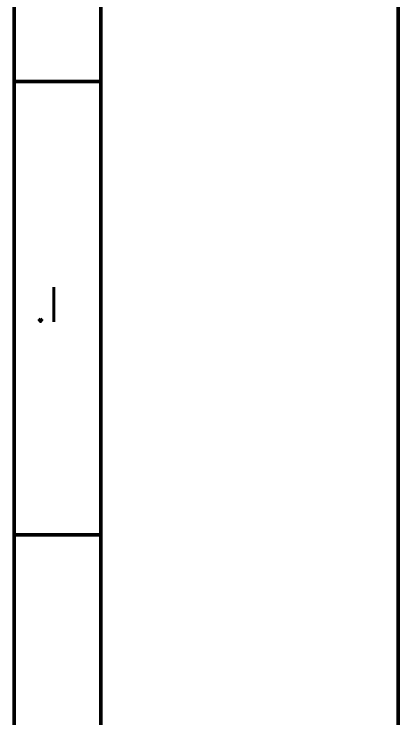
# Model space of a CAD drawing. Extents: x 28090 to 29926, y -10629 to -9321.
# Drawn here: x 28089.9 to 28201.5, y -9635.7 to -9432.7 of the extents above; entities that cross this region are included whole.
import ezdxf

# ---------------------------------------------------------------- set-up
doc = ezdxf.new("R2010")
doc.units = 0
doc.layers.add('Cotas', color=90, linetype='Continuous')
doc.layers.add('Perfis e Cantoneiras', color=2, linetype='Continuous', lineweight=50)
doc.layers.add('Peças Usinadas', color=120, linetype='Continuous', lineweight=50)
doc.styles.get("Standard").update_dxf_attribs({"font": 'romans.shx'})

msp = doc.modelspace()

# ---------------------------------------------------------------- linework, layer by layer
at = {"layer": 'Perfis e Cantoneiras'}
msp.add_line((28200.703, -9945.868), (28200.703, -9385.868), dxfattribs=at)
at = {"layer": 'Peças Usinadas'}
for p, q in [((28114.925, -9452.156), (28089.925, -9452.156)), ((28114.925, -9582.871), (28089.925, -9582.871))]:
    msp.add_line(p, q, dxfattribs=at)
at = {"layer": 'Peças Usinadas', "flags": 128}
msp.add_lwpolyline([(28089.925, -10628.591), (29925.654, -10628.591), (29925.654, -9321.442), (28089.925, -9321.442)], close=True, dxfattribs=at)
msp.add_lwpolyline([(28114.925, -10603.591), (29900.654, -10603.591), (29900.654, -9346.442), (28114.925, -9346.442), (28114.925, -10603.591)], dxfattribs=at)

# ---------------------------------------------------------------- texts
at = {"layer": 'Cotas'}
msp.add_text('.I', height=10, dxfattribs=at).set_placement((28095.403, -9521.473))

doc.saveas('drawing.dxf')
